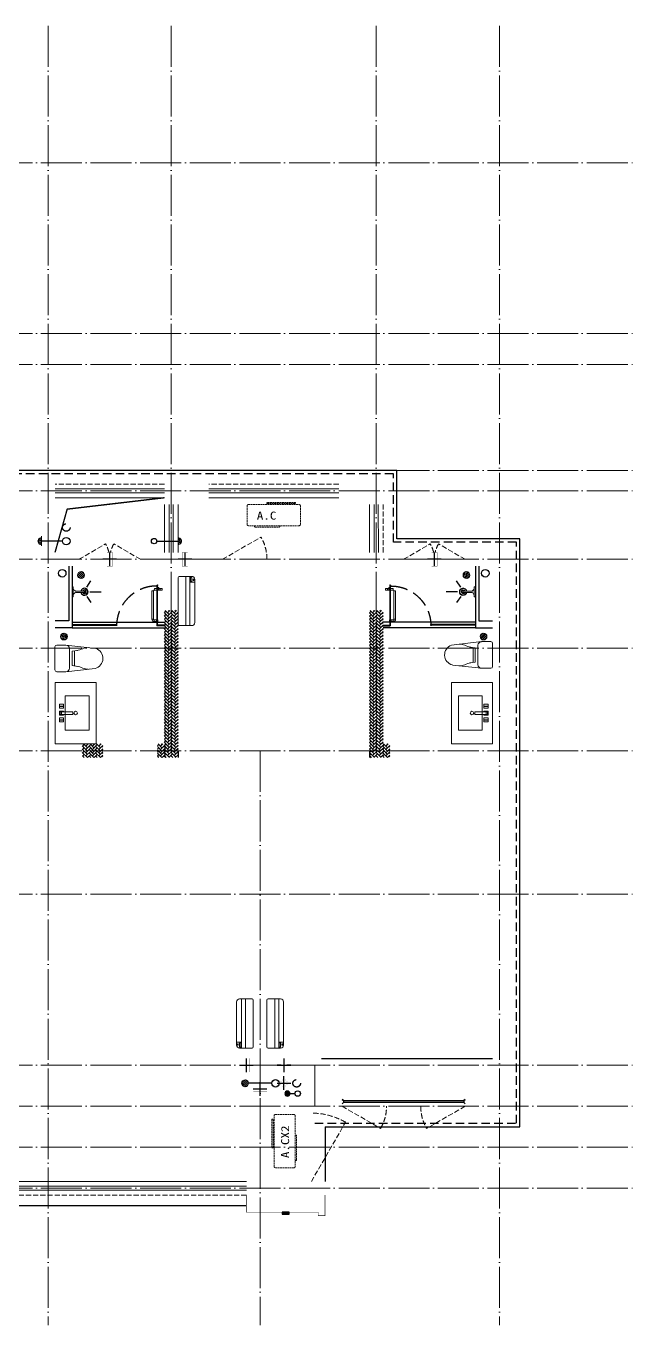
# Model space of a CAD drawing. Extents: x 27938 to 725830, y -209821 to 1628073.
# Drawn here: x 319992 to 328917, y 593949 to 612949 of the extents above; entities that cross this region are included whole.
import ezdxf

# ---------------------------------------------------------------- set-up
doc = ezdxf.new("R2010")
doc.units = 0
doc.header["$LTSCALE"] = 1000
doc.header["$MEASUREMENT"] = 0
for name, pattern in [('DASH', [0.35, 0.25, -0.1]), ('DOTE', [2.42, 2, -0.2, 0.02, -0.2]), ('HIDDEN', [0.375, 0.25, -0.125])]:
    doc.linetypes.add(name, pattern=pattern)
for name, color, linetype in [('3-栏杆1', 135, 'Continuous'), ('3.5方案汇报，与郭总、侯月琴确定户型_t8$0$2020.03.04 -1安徽标准化洋房户型(UA）_t8_t8$0$看线', 154, 'Continuous'), ('EQUIP_地漏', 7, 'Continuous'), ('IP-bath&kitchen-JOHNSON', 4, 'Continuous'), ('P-bath&kitchen-JOHNSON', 4, 'Continuous'), ('VPIPE-中水', 122, 'Continuous'), ('VPIPE-凝结', 150, 'Continuous'), ('VPIPE-废水', 31, 'Continuous'), ('VPIPE-雨水', 4, 'DASH'), ('保温', 6, 'Continuous'), ('机电标识类', 1, 'Continuous'), ('看线', 251, 'Continuous'), ('立面', 73, 'Continuous'), ('铝合金', 144, 'Continuous')]:
    doc.layers.add(name, color=color, linetype=linetype)
for name, color, linetype, lineweight in [('DOTE', 19, 'DOTE', 9), ('LVTRY', 1, 'Continuous', 13), ('WINDOW', 144, 'Continuous', 15), ('平面-栏杆', 135, 'Continuous', 15), ('平面-看线', 45, 'Continuous', 15), ('平面-空调室内机', 176, 'Continuous', 9), ('平面-空调预留孔', 173, 'Continuous', 15), ('空调', 76, 'Continuous', 13)]:
    doc.layers.add(name, color=color, linetype=linetype, lineweight=lineweight)
doc.styles.add('黑体', font='')
doc.styles.get('黑体').set_extended_font_data('SimHei')

# ---------------------------------------------------------------- blocks, each defined once
blk = doc.blocks.new('rrrrrrrrrrrra')
for p, q in [((-112, 459), (-112, 324)), ((253, 484), (-87, 484)), ((278, 324), (278, 459)), ((-112, 324), (-64, -103)), ((-59, 271), (224, 271)), ((-21, 232), (-34, 154)), ((191, 200), (-26, 200)), ((186, 232), (-21, 232)), ((186, 232), (199, 154)), ((278, 324), (228, -116))]:
    blk.add_line(p, q)
for centre, radius, start, end in [((-87, 459), 25, 90, 180), ((253, 459), 25, 0, 90), ((-59, 324), 53.3, 180, 270), ((224, 324), 53.3, 270, 0), ((149, -3), 224, 158.5202, 180), ((-323, 210), 294, 333.5369, 351.4828), ((488, 210), 294, 188.5172, 206.4631), ((16, -3), 224, 0, 21.4798), ((84, -64), 153, 195.0773, 340.1181)]:
    blk.add_arc(centre, radius, start, end)
blk = doc.blocks.new('A$C1E0F638F')
for points in [[(500, 435), (500, 85), (0, 85), (0, 435)], [(270, 30), (230, 30), (230, 195), (270, 195)], [(120, 0), (180, 0), (180, 60), (120, 60)], [(147, 55), (153, 55), (153, 5), (147, 5)], [(230, 30), (270, 30), (270, 10), (230, 10)], [(380, 0), (320, 0), (320, 60), (380, 60)], [(353, 55), (347, 55), (347, 5), (353, 5)]]:
    blk.add_lwpolyline(points, close=True)
blk.add_lwpolyline([(270, 60), (280, 60), (280, 0), (220, 0), (220, 60), (230, 60)])
blk.add_circle((250, 236), 26)
blk = doc.blocks.new('$lvtry$00000171')
for p, q in [((-74, 11), (-11, 74)), ((-70, -27), (27, 70)), ((-53, -53), (53, 53)), ((-27, -70), (70, 27)), ((11, -74), (74, -11))]:
    blk.add_line(p, q)
blk.add_circle((0, 0), 75)
blk.add_point((0, 0))
blk = doc.blocks.new('135')
blk.add_hatch(color=256).paths.add_polyline_path([(5, 2), (4, -1), (-5, 2), (-4, 5)])
for p, q in [((-6, 19), (-3, 19)), ((-3, 19), (-6, 19)), ((-6, 3), (5, -2)), ((-6, 3), (-5, 3)), ((-5, 11), (-5, 31)), ((5, 11), (-5, 11)), ((5, 10), (-5, 10)), ((-5, 3), (-4, 6)), ((-4, 6), (5, 2)), ((0, 0), (0, 39)), ((6, 19), (3, 19)), ((3, 19), (6, 19)), ((4, -1), (5, 2)), ((5, 11), (5, 32)), ((4, -1), (6, -2))]:
    blk.add_line(p, q)
for centre, radius, start, end in [((6, 16), 13.5, 151.0147, 204.8403), ((13, 4), 20.5, 163.0924, 182.0012), ((-6, 4), 1, 184.2275, 248.4661), ((-5, 22), 0.5, 335.7643, 151.0147), ((4, 18), 9.42, 155.7643, 171.9773), ((9, 15), 14.6, 166.278, 198.0953), ((14, 4), 19.5, 163.7443, 182.5269), ((-5, 3), 0.5, 181.9385, 247.2597), ((5, 22), 0.5, 29.8425, 204.574), ((-6, 17), 11.7, 10.475, 24.574), ((-6, 15), 12.4, 338.6449, 16.0476), ((29, 7), 24, 172.9439, 199.2318), ((-6, 16), 13.4, 334.9111, 29.8425), ((26, 6), 20.6, 169.1454, 199.9526), ((6, -1), 1.17, 247.4597, 19.9526), ((6, -1), 0.5, 247.4597, 19.2318)]:
    blk.add_arc(centre, radius, start, end)
blk.add_open_spline([(-5, 31), (-4, 31), (-2, 33), (1, 29), (3, 31), (5, 32)], degree=3, knots=[0, 0, 0, 0, 3.066329, 6.218313, 11.124135, 11.124135, 11.124135, 11.124135])
blk = doc.blocks.new('SDFAWERAWER')
at = {"layer": 'LVTRY', "color": 1}
for p, q in [((593941, -1242210), (593784, -1242595)), ((593965, -1242220), (593807, -1242604)), ((593941, -1242210), (593965, -1242220)), ((593988, -1242191), (593978, -1242214)), ((594007, -1242226), (593978, -1242214)), ((594017, -1242203), (593988, -1242191)), ((594016, -1242220), (594027, -1242193)), ((594026, -1242204), (594018, -1242222)), ((594025, -1242211), (594021, -1242220)), ((594023, -1242211), (594030, -1242194)), ((594025, -1242211), (594031, -1242197)), ((594027, -1242193), (594033, -1242195)), ((594030, -1242194), (594031, -1242197)), ((594032, -1242197), (594033, -1242195)), ((594033, -1242195), (594034, -1242197)), ((594034, -1242198), (594034, -1242197)), ((594047, -1242201), (594036, -1242229)), ((594037, -1242211), (594088, -1242232)), ((594039, -1242230), (594045, -1242214)), ((594042, -1242228), (594051, -1242205)), ((594050, -1242202), (594043, -1242218)), ((594047, -1242201), (594050, -1242202)), ((594050, -1242202), (594051, -1242205)), ((594016, -1242220), (594022, -1242223)), ((594018, -1242222), (594021, -1242220)), ((594023, -1242221), (594022, -1242223)), ((594022, -1242223), (594024, -1242222)), ((594024, -1242221), (594024, -1242222)), ((594028, -1242234), (594078, -1242255)), ((594036, -1242229), (594039, -1242230)), ((594039, -1242230), (594042, -1242228)), ((594057, -1242246), (594067, -1242223)), ((593784, -1242595), (593807, -1242604)), ((593803, -1242641), (593813, -1242618)), ((593803, -1242641), (593833, -1242653)), ((593813, -1242618), (593842, -1242630)), ((593842, -1242630), (593833, -1242653)), ((593834, -1242656), (593833, -1242653)), ((593845, -1242629), (593834, -1242656)), ((593836, -1242657), (593834, -1242656)), ((593848, -1242630), (593836, -1242657)), ((593845, -1242629), (593842, -1242630)), ((593848, -1242630), (593845, -1242629)), ((593847, -1242662), (593858, -1242634)), ((593847, -1242662), (593850, -1242663)), ((593850, -1242663), (593861, -1242635)), ((593852, -1242662), (593862, -1242637)), ((593858, -1242634), (593861, -1242635)), ((593861, -1242635), (593862, -1242637))]:
    blk.add_line(p, q, dxfattribs=at)
blk.add_lwpolyline([(593823, -1242717), (594046, -1242174), (594037, -1242170), (593814, -1242713)], close=True, dxfattribs=at)
blk.add_arc((594075, -1242240), 15.3, 281.7932, 33.7019, dxfattribs=at)
for centre, major_axis, start_param, end_param in [((593974, -1242224), (3.93, 9.6), 0, 1.570796), ((593817, -1242608), (13.5, 33.1), 1.570796, 3.141593), ((593817, -1242608), (3.93, 9.6), 1.570796, 3.141593)]:
    blk.add_ellipse(centre, major_axis=major_axis, ratio=1, start_param=start_param, end_param=end_param, dxfattribs=at)
at = {"layer": 'P-bath&kitchen-JOHNSON', "color": 8, "linetype": 'DASH'}
blk.add_arc((593810, -1242714), 586, 67.5369, 157.1325, dxfattribs=at)
at = {"layer": 'LVTRY', "color": 1, "xscale": -1, "rotation": 157.7329157530927}
blk.add_blockref('135', (594045, -1242162), dxfattribs=at)
blk = doc.blocks.new('A$C5DCB2F21')
at = {"layer": 'IP-bath&kitchen-JOHNSON', "color": 8}
for p, q in [((-68, -213), (-158, -275)), ((0, -261), (0, -425)), ((68, -213), (158, -275))]:
    blk.add_line(p, q, dxfattribs=at)
at = {"layer": 'IP-bath&kitchen-JOHNSON', "color": 250}
for centre, major_axis, ratio, start_param, end_param in [((0, -179), (-51, 0), 0.990052, -1.36297, 4.504563), ((0, -178), (-26.8, 0), 0.994812, -1.167677, 4.309269)]:
    blk.add_ellipse(centre, major_axis=major_axis, ratio=ratio, start_param=start_param, end_param=end_param, dxfattribs=at)
at = {"layer": 'LVTRY', "color": 1}
for p, q in [((74, 0), (-74, 0)), ((-10, -174), (-10, -49)), ((11, -174), (11, -49))]:
    blk.add_line(p, q, dxfattribs=at)
blk.add_lwpolyline([(74, 0), (74, -16), (-74, -16), (-74, 0)], dxfattribs=at)
for points in [[(-26, -31, -0.364142), (-38, -16, -0.020495)], [(-10, -49, 0.214893), (-26, -31, 7.649644)], [(11, -49, -0.21439), (26, -31, -7.649644)], [(26, -31, 0.364142), (38, -16, 0.020495)]]:
    blk.add_lwpolyline(points, format="xyb", dxfattribs=at)
blk.add_arc((0, -174), 10.5, 180, 0, dxfattribs=at)
for centre, major_axis, ratio, start_param, end_param in [((0, -181), (53.6, 0), 0.987577, 1.76809, 7.656688), ((-12, -165), (0, 1.43), 0.85, -1.570796, 4.712389), ((-12, -189), (0, 1.43), 0.85, 4.712389, 10.995574), ((12, -165), (0, 1.43), 0.85, 4.712389, 10.995574), ((12, -189), (0, 1.43), 0.85, 4.712389, 10.995574)]:
    blk.add_ellipse(centre, major_axis=major_axis, ratio=ratio, start_param=start_param, end_param=end_param, dxfattribs=at)
blk = doc.blocks.new('GDGDRGDGRD')
at = {"layer": 'IP-bath&kitchen-JOHNSON'}
for p, q in [((490533, 524228), (491883, 524228)), ((490533, 524193), (491183, 524193)), ((490533, 524183), (491183, 524183)), ((490533, 524148), (491883, 524148)), ((491183, 524183), (491183, 524193)), ((491883, 524183), (491783, 524183)), ((491783, 524173), (491783, 524183)), ((491883, 524173), (491783, 524173))]:
    blk.add_line(p, q, dxfattribs=at)
at = {"layer": 'IP-bath&kitchen-JOHNSON', "color": 8}
for points in [[(490533, 525048), (490533, 524148), (490283, 524148)], [(490483, 525048), (490483, 524248), (490283, 524248)]]:
    blk.add_lwpolyline(points, dxfattribs=at)
at = {"layer": 'LVTRY', "color": 1}
blk.add_lwpolyline([(490883, 522448), (490283, 522448), (490283, 523348), (490883, 523348)], close=True, dxfattribs=at)
at = {"layer": 'IP-bath&kitchen-JOHNSON'}
for name, p, rotation in [('A$C5DCB2F21', (490533, 524673), 90.008488524447), ('SDFAWERAWER', (-528536, 1449334), 22.25976934310711)]:
    blk.add_blockref(name, p, dxfattribs=dict(at, rotation=rotation))
at = {"layer": 'LVTRY', "xscale": -0.6666666667107826, "yscale": 0.6666666667107826}
for p in [(490663, 524918), (490413, 524018)]:
    blk.add_blockref('$lvtry$00000171', p, dxfattribs=at)
at = {"layer": 'LVTRY', "color": 1, "extrusion": (0, 0, -1), "xscale": -1, "zscale": -1, "rotation": 270}
blk.add_blockref('rrrrrrrrrrrra', (-490766, 523666), dxfattribs=at)
at = {"layer": 'LVTRY', "color": 1, "xscale": -1, "rotation": 270}
blk.add_blockref('A$C1E0F638F', (490347, 522649), dxfattribs=at)
blk = doc.blocks.new('FSFSFSFS')
at = {"layer": 'IP-bath&kitchen-JOHNSON'}
for p, q in [((496432, 524228), (495082, 524228)), ((495082, 524183), (495182, 524183)), ((495082, 524173), (495182, 524173)), ((496432, 524148), (495082, 524148)), ((495182, 524173), (495182, 524183)), ((496432, 524193), (495782, 524193)), ((495782, 524183), (495782, 524193)), ((496432, 524183), (495782, 524183))]:
    blk.add_line(p, q, dxfattribs=at)
at = {"layer": 'IP-bath&kitchen-JOHNSON', "color": 8}
for points in [[(496432, 525048), (496432, 524148), (496682, 524148)], [(496482, 525048), (496482, 524248), (496682, 524248)]]:
    blk.add_lwpolyline(points, dxfattribs=at)
at = {"layer": 'LVTRY', "color": 1}
blk.add_lwpolyline([(496082, 522448), (496682, 522448), (496682, 523348), (496082, 523348)], close=True, dxfattribs=at)
at = {"layer": 'IP-bath&kitchen-JOHNSON', "xscale": -1}
for name, p, rotation in [('SDFAWERAWER', (1515501, 1449334), 337.7402306568929), ('A$C5DCB2F21', (496432, 524673), 269.991511475553)]:
    blk.add_blockref(name, p, dxfattribs=dict(at, rotation=rotation))
at = {"layer": 'LVTRY', "xscale": 0.6666666667107826, "yscale": 0.6666666667107826}
for p in [(496302, 524918), (496552, 524018)]:
    blk.add_blockref('$lvtry$00000171', p, dxfattribs=at)
at = {"layer": 'LVTRY', "color": 1, "extrusion": (0, 0, -1), "zscale": -1, "rotation": 90.00000000000001}
blk.add_blockref('rrrrrrrrrrrra', (-496199, 523616), dxfattribs=at)
at = {"layer": 'LVTRY', "color": 1, "rotation": 90.00000000000001}
blk.add_blockref('A$C1E0F638F', (496617, 522649), dxfattribs=at)
blk = doc.blocks.new('ferre')
at = {"layer": '平面-空调预留孔', "linetype": 'DASH', "ltscale": 0.1}
for p, q in [((93393, 115403), (93393, 115393)), ((93403, 115383), (93756, 115383)), ((93766, 115393), (93766, 115403))]:
    blk.add_line(p, q, dxfattribs=at)
blk.add_lwpolyline([(94046, 115403), (93306, 115403, -0.414214), (93286, 115423), (93286, 115693, -0.414214), (93306, 115713), (94046, 115713, -0.414214), (94066, 115693), (94066, 115423, -0.414214)], format="xyb", close=True, dxfattribs=at)
blk.add_lwpolyline([(93997, 115743), (93577, 115743), (93577, 115727), (93997, 115727)], close=True, dxfattribs=at)
for centre, start, end in [((93403, 115393), 180, 270), ((93756, 115393), 270, 0)]:
    blk.add_arc(centre, 10, start, end, dxfattribs=at)
at = {"layer": '平面-空调预留孔', "color": 251, "linetype": 'DASH', "ltscale": 0.1, "true_color": 0x636466, "style": '黑体', "width": 1.2}
blk.add_text('A.CX2', height=117, dxfattribs=at).set_placement((93428, 115492))
blk = doc.blocks.new('fergve')
at = {"layer": '平面-空调预留孔', "linetype": 'DASH', "ltscale": 0.1}
blk.add_blockref('ferre', (25670, -60416), dxfattribs=at)
blk = doc.blocks.new('dongkong')
blk.add_wipeout([(-603756, 210771), (-603756, 210571), (-603836, 210571), (-603836, 210771)])
at = {"layer": '机电标识类', "color": 250, "linetype": 'DASH', "ltscale": 400}
for p, q in [((-603796, 210771), (-603796, 210571)), ((-603896, 210671), (-603696, 210671))]:
    blk.add_line(p, q, dxfattribs=at)
at = {"layer": '空调', "color": 6, "linetype": 'DASH', "const_width": 2}
blk.add_lwpolyline([(-603756, 210771), (-603756, 210571), (-603836, 210571), (-603836, 210771)], close=True, dxfattribs=at)
blk = doc.blocks.new('A$C001338C2')
for p, q in [((0, 249), (0, 22)), ((845, 304), (55, 304)), ((109, 215), (109, 304)), ((900, 22), (900, 249)), ((22, 0), (878, 0))]:
    blk.add_line(p, q)
at = {"lineweight": 5}
for p, q in [((900, 215), (0, 215)), ((900, 143), (0, 143))]:
    blk.add_line(p, q, dxfattribs=at)
for points in [[(89, 226), (22, 226, -0.414214), (17, 232), (17, 243, -0.414214), (22, 249), (89, 249, -0.414214), (95, 243), (95, 232, -0.414214)], [(73, 275), (57, 275, -0.414214), (51, 281), (51, 283, -0.414214), (57, 289), (73, 289, -0.414214), (79, 283), (79, 281, -0.414214)]]:
    blk.add_lwpolyline(points, format="xyb", close=True)
for centre, radius, start, end in [((55, 249), 55, 90, 180), ((845, 249), 55, 360, 90), ((22, 22), 22, 180, 270), ((878, 22), 22, 270, 360)]:
    blk.add_arc(centre, radius, start, end)
blk = doc.blocks.new('GGDGDGDG')
at = {"layer": '机电标识类', "color": 250, "linetype": 'DASH', "ltscale": 400}
for p, q in [((704093, 766290), (704093, 766490)), ((704193, 766390), (703993, 766390))]:
    blk.add_line(p, q, dxfattribs=at)
at = {"layer": '空调', "color": 1, "linetype": 'DASH', "const_width": 2}
blk.add_lwpolyline([(704043, 766390, 0.999999), (704143, 766390, 0.999999), (704043, 766390)], format="xyb", dxfattribs=at)
blk = doc.blocks.new('$TwtSys$00000141')
at = {"color": 1}
for p, q in [((-47, 4), (-5, 46)), ((-47, 4), (-5, 46)), ((-44, -18), (18, 44)), ((-44, -18), (18, 44)), ((-33, -33), (33, 33)), ((-33, -33), (33, 33)), ((-16, -44), (44, 16)), ((-16, -44), (44, 16)), ((6, -46), (46, -6)), ((6, -46), (46, -6))]:
    blk.add_line(p, q, dxfattribs=at)
blk.add_circle((0, 0), 47, dxfattribs=at)
blk.add_circle((0, 0), 47, dxfattribs=at)
blk = doc.blocks.new('A$C263B1184')
at = {"layer": '保温', "linetype": 'ByBlock', "ltscale": 10}
h = blk.add_hatch(dxfattribs=at)
h.set_pattern_fill('AR-HBONE', color=251, scale=55)
h.set_pattern_definition([(45, (-1020960.394, -343310.663), (0, 47.4157523), [100.584, -33.528]), (135, (-1020936.686, -343286.955), (3e-15, 47.4157523), [100.584, -33.528])])
h.paths.add_polyline_path([(-11700, 6200), (-11700, 8350), (-11900, 8350), (-11900, 6200)])
h = blk.add_hatch(dxfattribs=at)
h.set_pattern_fill('AR-HBONE', color=251, scale=55)
h.set_pattern_definition([(45, (-1017960.394, -343310.663), (0, 47.4157523), [100.584, -33.528]), (135, (-1017936.686, -343286.955), (3e-15, 47.4157523), [100.584, -33.528])])
h.paths.add_polyline_path([(-8700, 6200), (-8700, 8350), (-8900, 8350), (-8900, 6200)])
h = blk.add_hatch(dxfattribs=at)
h.set_pattern_fill('AR-HBONE', color=251, scale=55)
h.set_pattern_definition([(45, (-1021060.394, -345260.66), (0, 47.4157523), [100.584, -33.528]), (135, (-1021036.686, -345236.954), (3e-15, 47.4157523), [100.584, -33.528])])
h.paths.add_polyline_path([(-11900, 6200), (-11900, 6400), (-12000, 6400), (-12000, 6200)])
h = blk.add_hatch(dxfattribs=at)
h.set_pattern_fill('AR-HBONE', color=251, scale=55)
h.set_pattern_definition([(45, (-1017760.394, -345260.66), (0, 47.4157523), [100.584, -33.528]), (135, (-1017736.686, -345236.954), (3e-15, 47.4157523), [100.584, -33.528])])
h.paths.add_polyline_path([(-8600, 6200), (-8600, 6400), (-8700, 6400), (-8700, 6200)])
h = blk.add_hatch(dxfattribs=at)
h.set_pattern_fill('AR-HBONE', color=251, scale=55)
h.set_pattern_definition([(45, (-1016860.394, -345260.66), (0, 47.4157523), [100.584, -33.528]), (135, (-1016836.686, -345236.954), (3e-15, 47.4157523), [100.584, -33.528])])
h.paths.add_polyline_path([(-7500, 6200), (-7500, 6400), (-7800, 6400), (-7800, 6200)])
at = {"layer": '保温', "color": 251, "linetype": 'ByBlock', "ltscale": 10}
for p, q in [((-11700, 6300), (-11700, 6200)), ((-8900, 6300), (-8900, 6200))]:
    blk.add_line(p, q, dxfattribs=at)
blk = doc.blocks.new('GDGDGRDGDGDR')
at = {"layer": 'DOTE', "linetype": 'DOTE', "ltscale": 0.3}
for p, q in [((320317, 612949), (320317, 593949)), ((322117, 612949), (322117, 602349)), ((325117, 612949), (325117, 602349)), ((326917, 612949), (326917, 593949)), ((270117, 610949), (328917, 610949)), ((270117, 608449), (328917, 608449)), ((270117, 607999), (328917, 607999)), ((270117, 606449), (328917, 606449)), ((270117, 606149), (328917, 606149)), ((270117, 605149), (328917, 605149)), ((270117, 603849), (328917, 603849)), ((270117, 602349), (328917, 602349)), ((323417, 602349), (323417, 593949)), ((270117, 600249), (328917, 600249)), ((270117, 597749), (328917, 597749)), ((324217, 597749), (324217, 597149)), ((270117, 597149), (328917, 597149)), ((270117, 596549), (328917, 596549)), ((270117, 595949), (328917, 595949))]:
    blk.add_line(p, q, dxfattribs=at)
blk = doc.blocks.new('gsergvr')
at = {"layer": '平面-空调预留孔', "linetype": 'DASH', "ltscale": 0.1}
for p, q in [((34075, 17176), (34075, 17166)), ((34085, 17156), (34438, 17156)), ((34448, 17166), (34448, 17176))]:
    blk.add_line(p, q, dxfattribs=at)
blk.add_lwpolyline([(34729, 17176), (33989, 17176, -0.414214), (33969, 17196), (33969, 17466, -0.414214), (33989, 17486), (34729, 17486, -0.414214), (34749, 17466), (34749, 17196, -0.414214)], format="xyb", close=True, dxfattribs=at)
blk.add_lwpolyline([(34679, 17515), (34260, 17515), (34260, 17500), (34679, 17500)], close=True, dxfattribs=at)
for centre, start, end in [((34085, 17166), 180, 270), ((34438, 17166), 270, 0)]:
    blk.add_arc(centre, 10, start, end, dxfattribs=at)
at = {"layer": '平面-空调预留孔', "color": 251, "linetype": 'DASH', "ltscale": 0.1, "true_color": 0x636466, "style": '黑体', "width": 1.2}
blk.add_text('A.C', height=117, dxfattribs=at).set_placement((34111, 17265))
blk = doc.blocks.new('rtyryrtyeeretee')
at = {"layer": '平面-空调预留孔'}
blk.add_blockref('gsergvr', (635673, 326706), dxfattribs=at)
blk = doc.blocks.new('A$C7A951E79')
at = {"layer": 'LVTRY'}
for p, q in [((-7, 49), (-49, 7)), ((0, 28), (-47, -18)), ((0, 0), (-35, -35)), ((0, -71), (0, 71)), ((0, -28), (-18, -47))]:
    blk.add_line(p, q, dxfattribs=at)
blk.add_arc((0, 0), 49.9, 89.9757, 269.9757, dxfattribs=at)
blk.add_point((0, 0), dxfattribs=at)
blk = doc.blocks.new('A$C63A34ABD')
at = {"color": 6, "const_width": 20}
blk.add_lwpolyline([(19100, -900), (19278, -267), (20700, -100)], dxfattribs=at)
at = {"layer": 'VPIPE-凝结', "ltscale": 0.1}
for p, q in [((19210, -734), (18900, -734)), ((20590, -734), (20900, -734))]:
    blk.add_line(p, q, dxfattribs=at)
at = {"layer": 'VPIPE-凝结'}
blk.add_circle((20550, -734), 40, dxfattribs=at)
at = {"layer": 'VPIPE-废水'}
blk.add_circle((19265, -735), 55, dxfattribs=at)
at = {"layer": 'VPIPE-雨水'}
blk.add_circle((19265, -535), 55, dxfattribs=at)
for name, p in [('rtyryrtyeeretee', (-647732, -344391)), ('A$C7A951E79', (18900, -734))]:
    blk.add_blockref(name, p)
at = {"xscale": -1}
blk.add_blockref('A$C7A951E79', (20900, -735), dxfattribs=at)
blk = doc.blocks.new('A$C12C278E8')
at = {"layer": '平面-空调室内机', "ltscale": 0.3}
blk.add_blockref('dongkong', (603696, -210771), dxfattribs=at)
at = {"layer": '平面-空调室内机', "ltscale": 0.3, "xscale": -1}
blk.add_blockref('dongkong', (-585696, -210771), dxfattribs=at)

msp = doc.modelspace()

# ---------------------------------------------------------------- hatches: boundary and pattern name
at = {"layer": '立面'}
h = msp.add_hatch(dxfattribs=at)
h.set_pattern_fill('ANSI31', color=251, scale=2)
h.set_pattern_definition([(45, (-564484.0693, -199996.653), (-2.24506403, 2.24506403), [])])
h.paths.add_polyline_path([(323741.2, 595568.8), (323841.2, 595568.8), (323841.2, 595598.8), (323741.2, 595598.8)])

# ---------------------------------------------------------------- linework, layer by layer
at = {"color": 30, "const_width": 8}
msp.add_lwpolyline([(324366.6, 595848.8), (324366.6, 595548.8), (324266.6, 595548.8), (324266.6, 595598.8), (323216.6, 595598.8), (323216.6, 595848.8)], dxfattribs=at)
at = {"layer": '3-栏杆1', "color": 5}
for p, q in [((324636.8, 597231), (324616.6, 597248.8)), ((324616.6, 597248.8), (324636.8, 597231)), ((324636.8, 597201.7), (324616.6, 597181.9)), ((324616.6, 597181.9), (324636.8, 597201.7)), ((324636.8, 597231), (326396.3, 597231)), ((324636.8, 597231), (324636.8, 597201.7)), ((326396.3, 597201.7), (324636.8, 597201.7)), ((326396.3, 597231), (326416.6, 597248.8)), ((326416.6, 597248.8), (326396.3, 597231)), ((326396.3, 597231), (326396.3, 597201.7)), ((326416.6, 597181.9), (326396.3, 597201.7))]:
    msp.add_line(p, q, dxfattribs=at)
at = {"layer": '3.5方案汇报，与郭总、侯月琴确定户型_t8$0$2020.03.04 -1安徽标准化洋房户型(UA）_t8_t8$0$看线', "ltscale": 10}
msp.add_line((324316.6, 597848.8), (326816.6, 597848.8), dxfattribs=at)
at = {"layer": 'VPIPE-中水', "linetype": 'Continuous'}
for centre in [(320521.8, 604943.8), (326711.5, 604943.8)]:
    msp.add_circle(centre, 55, dxfattribs=at)
at = {"layer": 'VPIPE-凝结', "ltscale": 0.1}
msp.add_lwpolyline([(323854.2, 597333.8), (323926.6, 597333.8)], dxfattribs=at)
at = {"layer": 'VPIPE-凝结'}
msp.add_circle((323966.6, 597333.8), 40, dxfattribs=at)
at = {"layer": 'VPIPE-废水'}
msp.add_circle((323641.6, 597483.8), 55, dxfattribs=at)
at = {"layer": 'VPIPE-雨水'}
msp.add_circle((323951.6, 597483.8), 55, dxfattribs=at)
at = {"layer": 'WINDOW', "color": 250, "linetype": 'DASH', "ltscale": 0.3}
for points in [[(320766.6, 605148.8), (321156.3, 605373.7, -0.1316053), (321216.6, 605148.8)], [(321666.6, 605148.8), (321276.8, 605373.7, 0.1316053), (321216.6, 605148.8)], [(322866.7, 605148.8), (323429.8, 605473.4, -0.1314846), (323516.7, 605148.8)], [(325516.6, 605148.8), (325906.3, 605373.7, -0.1316053), (325966.6, 605148.8)], [(326416.6, 605148.8), (326026.8, 605373.7, 0.1316053), (325966.6, 605148.8)], [(324166.6, 596048.8), (324666.6, 596914.8, 0.1316525), (324166.6, 597048.8)], [(324616.6, 597148.8), (325179.7, 596824.2, 0.1314846), (325266.6, 597148.8)], [(326416.6, 597148.8), (325853.4, 596824.2, -0.1314846), (325766.6, 597148.8)]]:
    msp.add_lwpolyline(points, format="xyb", dxfattribs=at)
at = {"layer": '平面-栏杆'}
for p, q in [((323216.6, 595978.8), (317316.6, 595978.8)), ((323216.6, 595918.8), (317316.6, 595918.8))]:
    msp.add_line(p, q, dxfattribs=at)
for points in [[(320416.6, 606178.8), (322016.6, 606179.1)], [(320416.6, 606118.8), (322016.6, 606119.1)], [(322666.7, 606178.8), (324566.7, 606179.1)], [(322666.7, 606118.8), (324566.7, 606119.1)], [(322086.6, 605948.8), (322086.9, 605248.8)], [(322146.6, 605948.8), (322146.9, 605248.8)], [(325086.3, 605948.8), (325086.6, 605248.8)], [(325146.3, 605948.8), (325146.6, 605248.8)]]:
    msp.add_lwpolyline(points, dxfattribs=at)
at = {"layer": '平面-看线', "linetype": 'DASH', "ltscale": 0.3}
for p, q in [((322016.6, 606249.1), (320416.6, 606248.8)), ((324566.7, 606249.1), (322666.7, 606248.8)), ((325216.6, 605248.8), (325216.3, 605948.8)), ((323216.6, 595848.8), (317316.6, 595848.8))]:
    msp.add_line(p, q, dxfattribs=at)
at = {"layer": '平面-看线'}
for p, q in [((322216.9, 605248.8), (322216.6, 605948.8)), ((323216.6, 596048.8), (317316.6, 596048.8))]:
    msp.add_line(p, q, dxfattribs=at)
for points in [[(320416.6, 606048.8), (322016.6, 606049.1)], [(322016.6, 605948.8), (322016.9, 605248.8)], [(322666.7, 606048.8), (324566.7, 606049.1)], [(325016.3, 605948.8), (325016.6, 605248.8)]]:
    msp.add_lwpolyline(points, dxfattribs=at)
at = {"layer": '看线', "color": 202, "ltscale": 0.5}
for points in [[(324366.6, 596848.8), (324366.6, 596048.8)], [(317316.6, 595698.8), (323216.6, 595698.8)]]:
    msp.add_lwpolyline(points, dxfattribs=at)
at = {"layer": '立面', "color": 251}
msp.add_lwpolyline([(323741.2, 595568.8), (323841.2, 595568.8), (323841.2, 595598.8), (323741.2, 595598.8)], close=True, dxfattribs=at)
at = {"layer": '铝合金', "color": 6}
msp.add_lwpolyline([(323741.2, 595568.8), (323841.2, 595568.8), (323841.2, 595598.8), (323741.2, 595598.8)], close=True, dxfattribs=at)

# ---------------------------------------------------------------- block references
at = {"xscale": -1}
for name in ['FSFSFSFS', 'GDGDRGDGRD']:
    msp.add_blockref(name, (817099, 80000.3), dxfattribs=at)
at = {"layer": 'EQUIP_地漏', "xscale": 0.8, "yscale": -0.8, "zscale": 0.8, "rotation": 179.9999999357402}
msp.add_blockref('$TwtSys$00000141', (323816.6, 597333.8), dxfattribs=at)
at = {"layer": '平面-空调室内机', "ltscale": 0.3, "xscale": -1, "rotation": 180}
msp.add_blockref('dongkong', (927012.6, 808419.6), dxfattribs=at)
at = {"layer": '平面-空调室内机', "ltscale": 0.3, "rotation": 180}
msp.add_blockref('dongkong', (-280029.4, 808419.6), dxfattribs=at)
at = {"layer": '平面-空调预留孔'}
for p, xscale, yscale, zscale, rotation in [((322216.7, 604899.1), 0.8000000000465648, 0.8000000000465648, 0.8000000000465648, 270.0000002334302), ((323316.5, 597998.8), 0.800000000046565, 0.800000000046565, 0.800000000046565, 90.00000023343017), ((323516.7, 597998.8), -0.800000000046565, 0.800000000046565, 0.800000000046565, 269.9999997665698)]:
    msp.add_blockref('A$C001338C2', p, dxfattribs=dict(at, xscale=xscale, yscale=yscale, zscale=zscale, rotation=rotation))
at = {"layer": '平面-空调预留孔', "rotation": 90.00000000000001}
msp.add_blockref('fergve', (378917.7, 477292), dxfattribs=at)

# ---------------------------------------------------------------- next in the draw order: block references
at = {"xscale": -1}
msp.add_blockref('GGDGDGDG', (1027859.2, -168901.8), dxfattribs=at)
at = {"layer": '平面-空调室内机', "ltscale": 0.3, "rotation": 180}
for p in [(-282579.5, 815819.6), (-277829.5, 815819.8)]:
    msp.add_blockref('dongkong', p, dxfattribs=at)
at = {"layer": '平面-空调室内机', "ltscale": 0.3, "xscale": -1}
for p, rotation in [((927012.6, 808419.6), 180), ((112745.9, 1201194.9), 270)]:
    msp.add_blockref('dongkong', p, dxfattribs=dict(at, rotation=rotation))

# ---------------------------------------------------------------- next in the draw order: linework, layer by layer
at = {"layer": 'VPIPE-凝结', "ltscale": 0.1}
msp.add_line((323586.6, 597483.8), (323246.6, 597483.8), dxfattribs=at)

# ---------------------------------------------------------------- next in the draw order: block references
msp.add_blockref('A$C63A34ABD', (301316.6, 606148.8))
at = {"layer": 'LVTRY', "xscale": 0.6666666667107825, "yscale": 0.6666666667107825, "rotation": 269.9999999939778}
msp.add_blockref('$lvtry$00000171', (323196.6, 597483.8), dxfattribs=at)
at = {"layer": '平面-空调室内机', "ltscale": 0.3, "xscale": -1, "rotation": 180}
msp.add_blockref('dongkong', (927562.7, 808419.6), dxfattribs=at)

# ---------------------------------------------------------------- next in the draw order: linework, layer by layer
at = {"layer": '看线', "color": 201, "linetype": 'HIDDEN', "ltscale": 0.5}
msp.add_lwpolyline([(324216.6, 596898.8), (327166.7, 596898.8), (327166.7, 605398.8), (325366.7, 605398.8), (325366.7, 606398.8), (317366.5, 606398.8), (317366.4, 606698.8), (315666.6, 606698.8), (315666.6, 608048.8)], dxfattribs=at)
at = {"layer": '看线', "color": 201}
msp.add_lwpolyline([(324366.6, 596848.8), (327216.7, 596848.8), (327216.7, 605448.8), (325416.7, 605448.8), (325416.7, 606448.8), (317416.5, 606448.8), (317416.4, 606748.8), (315716.6, 606748.8), (315716.6, 608048.8)], dxfattribs=at)

# ---------------------------------------------------------------- next in the draw order: block references
msp.add_blockref('GDGDGRDGDGDR', (0, 0))
at = {"xscale": -1}
msp.add_blockref('A$C263B1184', (313316.6, 596048.8), dxfattribs=at)

# ---------------------------------------------------------------- next in the draw order: block references
msp.add_blockref('A$C12C278E8', (304216, 605248.8))

doc.saveas('drawing.dxf')
